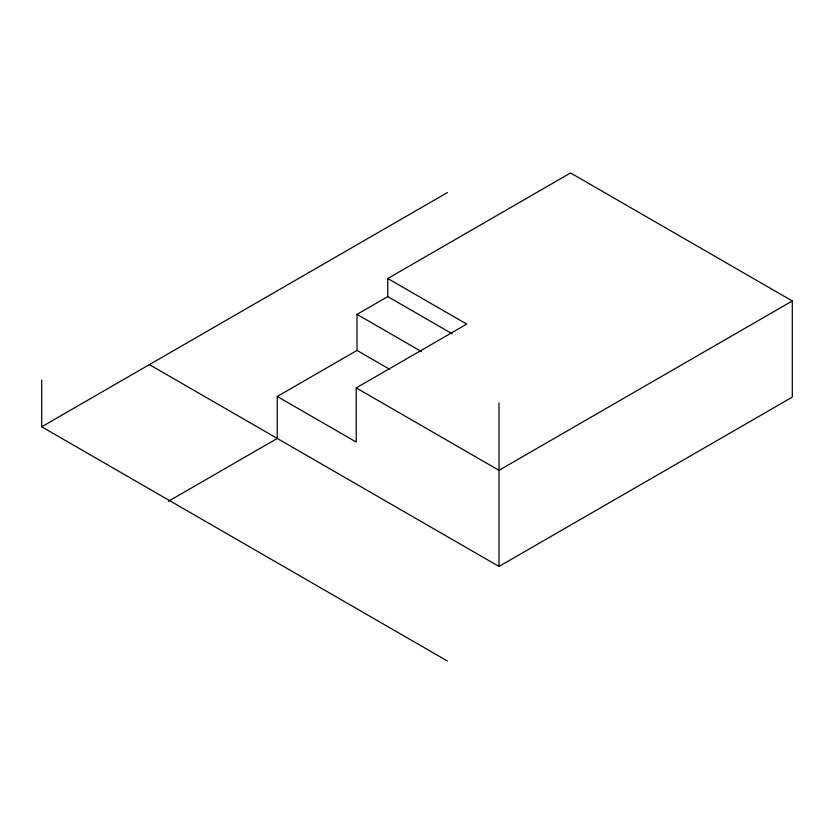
<?xml version="1.0" encoding="UTF-8"?>
<svg xmlns="http://www.w3.org/2000/svg" width="834" height="834" viewBox="0 0 834 834"><rect width="100%" height="100%" fill="white"/><g stroke="black" fill="none" stroke-linecap="round" stroke-linejoin="round"><path stroke-width="1.25" d="M41.7 379.939L41.7 426.789L447.431 192.55M452.07 333.736L387.768 296.612L387.768 278.504L570.56 172.961L792.3 300.98L792.3 397.12L498.993 566.453L149.234 364.521M168.405 501.286L277.253 438.434L277.253 396.463L357.015 350.416L357.015 314.366L387.768 296.612M277.253 396.463L356.222 442.062L356.222 387.893L466.727 324.092L387.768 278.504M792.3 300.98L498.993 470.324L356.222 387.893M357.015 314.366L421.316 351.489M357.015 350.416L389.728 369.306M41.7 426.789L447.431 661.039M498.993 402.822L498.993 566.453"/></g></svg>
